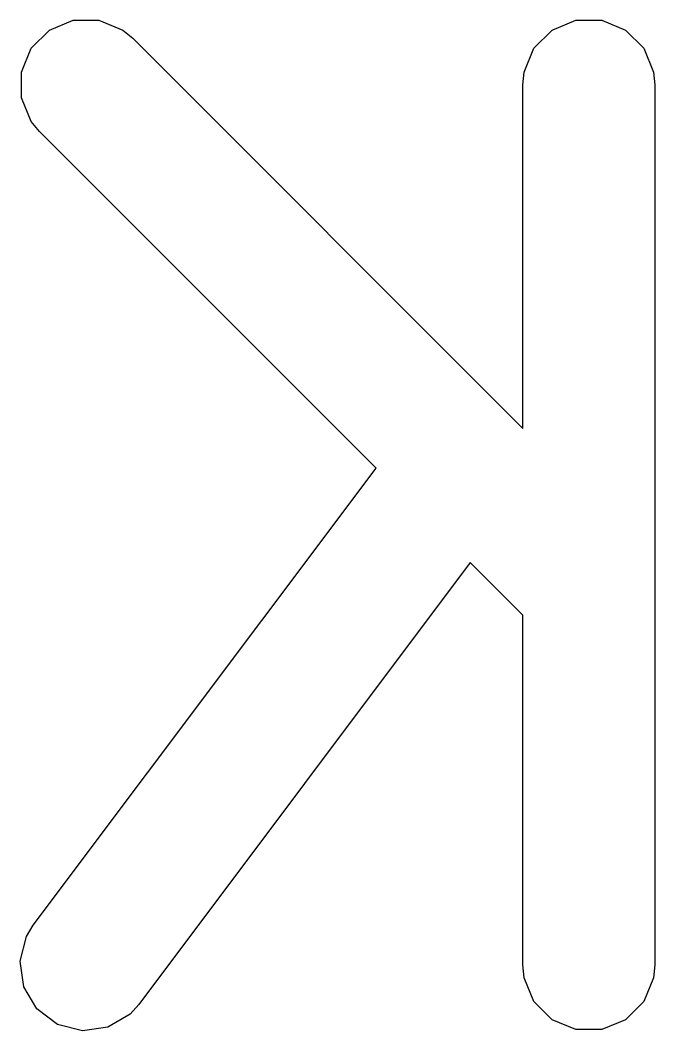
# Model space of a CAD drawing. Extents: x 2.01 to 5.6, y -4.28 to -1.65.
# Drawn here: x 3.43162 to 3.46002, y -1.9618 to -1.91659 of the extents above; entities that cross this region are included whole.
import ezdxf

# ---------------------------------------------------------------- set-up
doc = ezdxf.new("R2010")
doc.units = 0
doc.header["$MEASUREMENT"] = 0
doc.layers.add('BLACK', color=7, linetype='CONTINUOUS')

msp = doc.modelspace()

# ---------------------------------------------------------------- linework, layer by layer
at = {"layer": 'BLACK', "linetype": 'CONTINUOUS'}
for p, q in [((3.43293, -1.917026), (3.433995, -1.916585)), ((3.433995, -1.916585), (3.435147, -1.916585)), ((3.435147, -1.916585), (3.436211, -1.917026)), ((3.455427, -1.917026), (3.456492, -1.916585)), ((3.456492, -1.916585), (3.457644, -1.916585)), ((3.457644, -1.916585), (3.458708, -1.917026)), ((3.432116, -1.917841), (3.43293, -1.917026)), ((3.436211, -1.917026), (3.436659, -1.917393)), ((3.454613, -1.917841), (3.455427, -1.917026)), ((3.458708, -1.917026), (3.459523, -1.917841)), ((3.436659, -1.917393), (3.454115, -1.93485)), ((3.431675, -1.918905), (3.432116, -1.917841)), ((3.454172, -1.918905), (3.454613, -1.917841)), ((3.459523, -1.917841), (3.459964, -1.918905)), ((3.431675, -1.920057), (3.431675, -1.918905)), ((3.454115, -1.919481), (3.454172, -1.918905)), ((3.459964, -1.918905), (3.460021, -1.919481)), ((3.454115, -1.93485), (3.454115, -1.919481)), ((3.460021, -1.919481), (3.460021, -1.958851)), ((3.432116, -1.921122), (3.431675, -1.920057)), ((3.432483, -1.921569), (3.432116, -1.921122)), ((3.447545, -1.936631), (3.432483, -1.921569)), ((3.432208, -1.957079), (3.447545, -1.936631)), ((3.451763, -1.940849), (3.436933, -1.960623)), ((3.454115, -1.943201), (3.451763, -1.940849)), ((3.454115, -1.958851), (3.454115, -1.943201)), ((3.431908, -1.957574), (3.432208, -1.957079)), ((3.431622, -1.95869), (3.431908, -1.957574)), ((3.431785, -1.959831), (3.431622, -1.95869)), ((3.454172, -1.959427), (3.454115, -1.958851)), ((3.460021, -1.958851), (3.459964, -1.959427)), ((3.454613, -1.960492), (3.454172, -1.959427)), ((3.459964, -1.959427), (3.459523, -1.960492)), ((3.432372, -1.960822), (3.431785, -1.959831)), ((3.455427, -1.961306), (3.454613, -1.960492)), ((3.459523, -1.960492), (3.458708, -1.961306)), ((3.433294, -1.961514), (3.432372, -1.960822)), ((3.436933, -1.960623), (3.436542, -1.96105)), ((3.436542, -1.96105), (3.43555, -1.961637)), ((3.456492, -1.961747), (3.455427, -1.961306)), ((3.458708, -1.961306), (3.457644, -1.961747)), ((3.43441, -1.9618), (3.433294, -1.961514)), ((3.43555, -1.961637), (3.43441, -1.9618)), ((3.457644, -1.961747), (3.456492, -1.961747))]:
    msp.add_line(p, q, dxfattribs=at)

doc.saveas('drawing.dxf')
